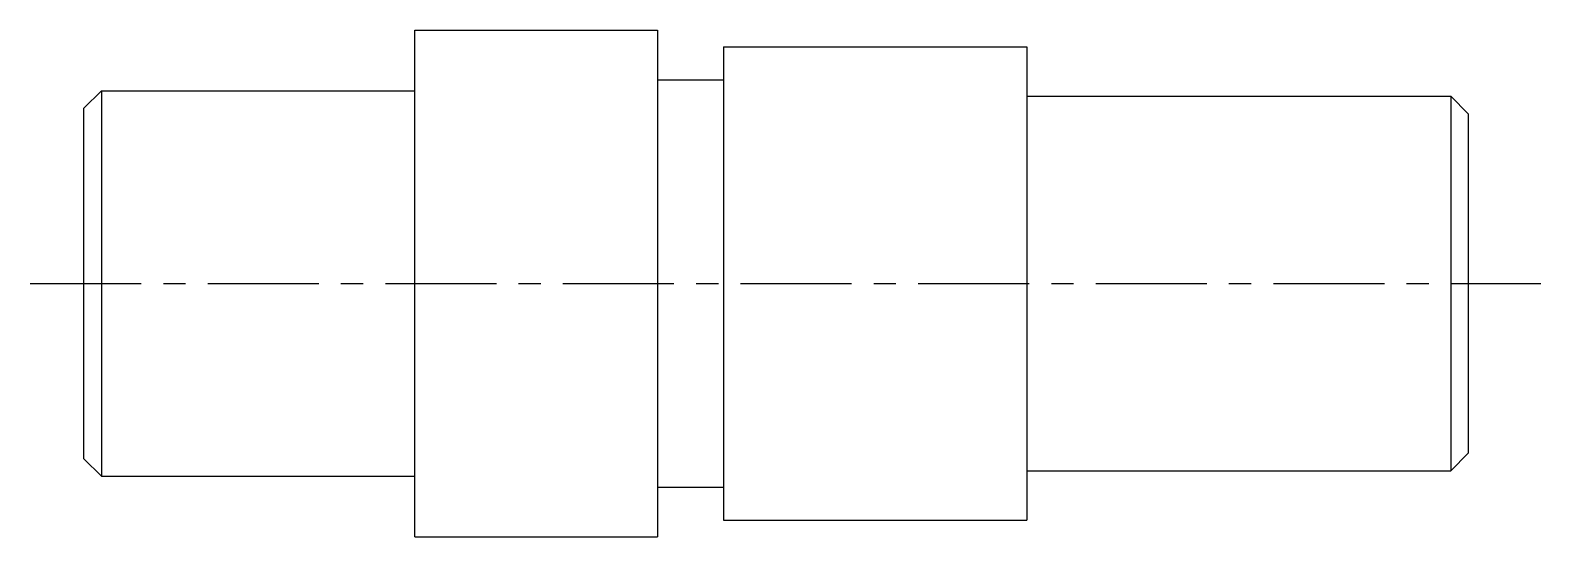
# Model space of a CAD drawing. Header units: millimetres. Extents: x 618 to 1050, y -383 to -238.
import ezdxf

# ---------------------------------------------------------------- set-up
doc = ezdxf.new("R2010")
doc.units = ezdxf.units.MM
doc.linetypes.add('CENTER', pattern=[50.8, 31.75, -6.35, 6.35, -6.35])
doc.layers.add('点画线', color=1, linetype='CENTER')

msp = doc.modelspace()

# ---------------------------------------------------------------- linework, layer by layer
for p, q in [((727.92, -383.26), (727.92, -238.24)), ((727.92, -238.24), (797.33, -238.24)), ((797.33, -238.24), (797.33, -383.26)), ((816.27, -242.97), (816.27, -378.53)), ((816.27, -242.97), (887.26, -242.97)), ((887.26, -242.97), (903.03, -242.97)), ((903.03, -242.97), (903.03, -378.53)), ((797.33, -252.43), (816.27, -252.43)), ((633.27, -260.58), (638.27, -255.58)), ((638.27, -255.58), (727.92, -255.58)), ((638.27, -255.58), (638.27, -365.92)), ((903.03, -257.16), (1013.46, -257.16)), ((1013.46, -257.16), (1024.24, -257.16)), ((1024.24, -257.16), (1029.24, -262.16)), ((1024.24, -257.16), (1024.24, -364.34)), ((633.27, -360.92), (633.27, -260.58)), ((1029.24, -262.16), (1029.24, -359.34)), ((633.27, -360.92), (638.27, -365.92)), ((1024.24, -364.34), (1029.24, -359.34)), ((638.27, -365.92), (727.92, -365.92)), ((903.03, -364.34), (1024.24, -364.34)), ((797.33, -369.07), (816.27, -369.07)), ((816.27, -378.53), (887.26, -378.53)), ((887.26, -378.53), (903.03, -378.53)), ((727.92, -383.26), (797.33, -383.26))]:
    msp.add_line(p, q)
at = {"layer": '点画线'}
msp.add_line((617.91, -310.75), (1050.01, -310.75), dxfattribs=at)

doc.saveas('drawing.dxf')
